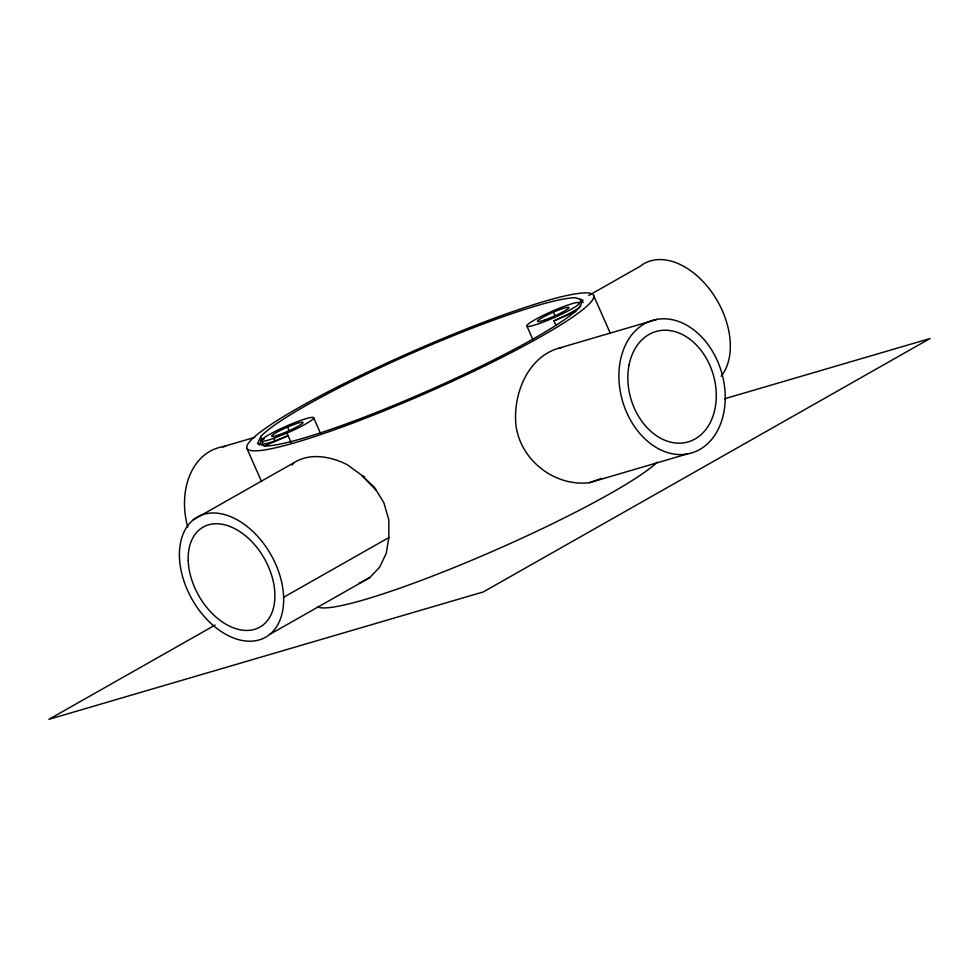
<?xml version="1.0" encoding="UTF-8"?>
<svg xmlns="http://www.w3.org/2000/svg" width="979" height="979" viewBox="0 0 979 979"><rect width="100%" height="100%" fill="white"/><g stroke="black" fill="none" stroke-linecap="round" stroke-linejoin="round"><path stroke-width="1.47" d="M193.34 519.776L293.847 462.773C309.841 452.482 330.878 456.422 347.031 464.597L361.129 474.778L374.467 487.371L383.89 502.765L388.81 519.886L388.834 537.593L386.216 553.429L379.668 567.122L369.683 577.708L269.714 634.416M259.239 444.919L261.711 439.901L264.428 438.727M292.072 465.013L293.847 462.773M283.604 597.3L388.834 537.593M588.734 295.487L640.033 266.374A69.105 45.303 60.4 0 1 710.815 290.849A69.105 45.303 60.4 0 1 721.131 376.242M215.123 625.055L48.95 719.32L483.369 591.903L930.05 338.514L724.582 398.771M369.683 577.708L358.889 583.386M578.393 303.037L581.183 301.838L583.166 302.499M264.403 445.971L288.095 435.728L274.964 440.917A28.795 3.304 -23.8 0 1 263.082 441.994M555.803 325.016L553.955 320.818L575.652 311.444M286.945 433.11L273.802 438.311A28.795 3.304 -23.8 0 1 270.645 433.783A28.795 3.304 -23.8 0 1 312.228 417.335A28.795 3.304 -23.8 0 1 286.945 433.11L291.179 442.716M657.068 319.362L559.841 347.875C527.326 356.491 512.458 395.271 516.068 426.11C521.036 460.668 554.86 486.759 589.358 482.696L687.087 454.023A69.105 51.569 73.7 0 0 708.747 345.563A69.105 51.569 73.7 0 0 620.392 360.492A69.105 51.569 73.7 0 0 687.087 454.023M589.358 482.696L601.51 478.413M222.649 446.767L254.748 437.356M559.841 347.875L560.845 347.937M364.567 476.969L361.924 475.549L376.303 490.369M593.641 295.536A189.473 21.783 -23.8 0 1 340.325 427.676A189.473 21.783 -23.8 0 1 326.753 392.444A189.473 21.783 -23.8 0 1 593.641 295.536L610.198 333.056M580.021 299.219L581.183 301.838M553.392 312.179L555.215 316.327M526.8 325.836L532.955 339.786M313.696 417.935L320.463 433.293M287.532 427.089L289.356 431.237M273.802 438.311L274.964 440.917M260.561 437.283L261.711 439.901M246.843 448.235L261.552 481.582M657.399 462.064A189.473 21.783 -23.8 0 1 478.707 557.32A189.473 21.783 -23.8 0 1 317.441 606.747M187.735 527.081A69.105 51.569 73.7 0 1 225.623 446.387M580.706 305.656A28.795 3.304 -23.8 0 1 553.955 320.818M261.112 436.169L257.477 443.548L264.917 446.057A177.848 20.437 -23.8 0 0 427.59 390.988A177.848 20.437 -23.8 0 0 579.372 307.602L583.007 300.223L575.566 297.714A177.848 20.437 -23.8 0 0 412.893 352.783A177.848 20.437 -23.8 0 0 261.112 436.169M179.451 556.904A69.105 45.303 60.4 0 0 259.227 639.911A69.105 45.303 60.4 0 0 255.898 534.485A69.105 45.303 60.4 0 0 179.451 556.904M188.201 560.306A57.492 37.691 60.4 0 0 254.577 629.35A57.492 37.691 60.4 0 0 251.811 541.644A57.492 37.691 60.4 0 0 188.201 560.306M629.081 364.898A57.492 42.905 73.7 0 0 684.566 442.716A57.492 42.905 73.7 0 0 702.579 352.477A57.492 42.905 73.7 0 0 629.081 364.898M539.662 323.4A28.795 3.304 -23.8 0 0 579.544 303.037A28.795 3.304 -23.8 0 0 540.298 316.866A28.795 3.304 -23.8 0 0 539.662 323.4M279.26 434.688A17.181 1.97 -23.8 0 0 303.049 422.536A17.181 1.97 -23.8 0 0 279.639 430.797A17.181 1.97 -23.8 0 0 279.26 434.688M545.119 319.778A17.181 1.97 -23.8 0 0 568.909 307.639A17.181 1.97 -23.8 0 0 545.499 315.887A17.181 1.97 -23.8 0 0 545.119 319.778"/></g></svg>
